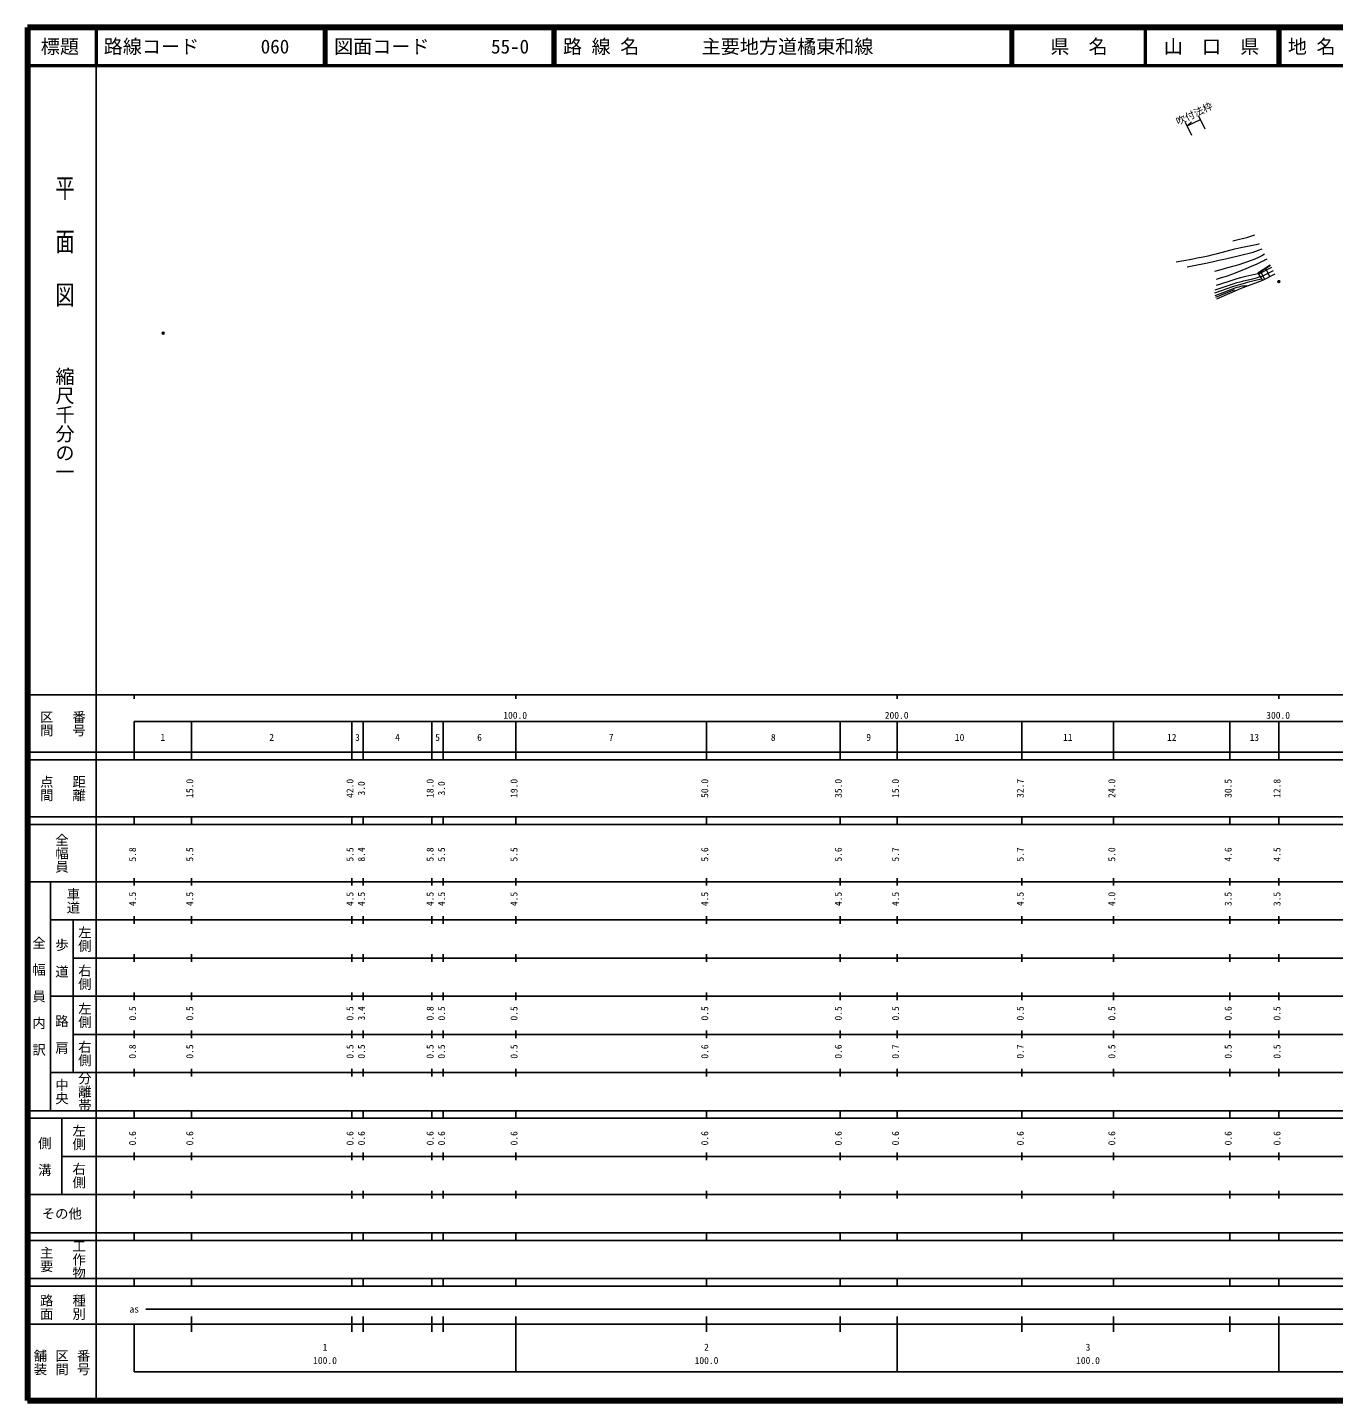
# Model space of a CAD drawing. Units: millimetres on the paper, with parts at other scales. Extents: x 40 to 680, y 20 to 380.
# Drawn here: x 40 to 382.4, y 20 to 380 of the extents above; entities that cross this region are included whole.
import ezdxf
from ezdxf.enums import TextEntityAlignment as Align

# ---------------------------------------------------------------- set-up
doc = ezdxf.new("R2010")
doc.units = ezdxf.units.MM
doc.header["$PDMODE"] = 32
doc.header["$PDSIZE"] = 0.5
for name, color, linetype, lineweight in [('M-BGD', 7, 'Continuous', 13), ('M-STR-HTXT', 7, 'Continuous', 13), ('M-TTL', 2, 'Continuous', 140), ('M-TTL-BAND', 7, 'Continuous', 25), ('M-TTL-LINE', 7, 'Continuous', 50)]:
    doc.layers.add(name, color=color, linetype=linetype, lineweight=lineweight)
doc.layers.add('M-OTRS', color=6, linetype='Continuous')
doc.layers.add('M-TTL-TXT', color=7, linetype='Continuous')
doc.styles.add('@ＭＳ ゴシック', font='')
doc.styles.add('ＭＳ ゴシック', font='')
doc.styles.get('@ＭＳ ゴシック').set_extended_font_data('@MS Gothic')
doc.styles.get('ＭＳ ゴシック').set_extended_font_data('MS Gothic')

msp = doc.modelspace()

# ---------------------------------------------------------------- linework, layer by layer
at = {"layer": 'M-BGD'}
for p, q in [((362.497, 315.689), (365.717, 317.771)), ((365.814, 317.578), (362.609, 315.505)), ((366.07, 317.067), (362.706, 315.345)), ((362.497, 315.689), (363.75, 313.624)), ((366.519, 316.173), (363.226, 314.488)), ((363.296, 315.949), (364.296, 313.912)), ((366.967, 315.279), (363.746, 313.631)), ((364.564, 316.77), (365.632, 314.596))]:
    msp.add_line(p, q, dxfattribs=at)
for points in [[(355.958, 324.025), (357.387, 324.372), (358.811, 324.738), (359.6, 324.958), (360.421, 325.204), (361.247, 325.473), (361.765, 325.654)], [(341.091, 318.566), (345.095, 319.266), (346.627, 319.557), (348.166, 319.87), (349.494, 320.16), (350.816, 320.469), (351.978, 320.76), (354.214, 321.358), (356.458, 321.938), (358.036, 322.285), (359.821, 322.616), (361.597, 322.967), (362.189, 323.109), (362.774, 323.271), (362.936, 323.32)], [(343.988, 317.27), (346.212, 317.674), (348.441, 318.099), (350.574, 318.544), (352.327, 318.947), (354.077, 319.369), (357.356, 320.153), (358.787, 320.477), (360.213, 320.82), (361.29, 321.118), (361.991, 321.348), (362.686, 321.596), (363.62, 321.953)], [(364.309, 320.58), (363.587, 320.159), (363.059, 319.876), (362.521, 319.611), (361.912, 319.334), (361.293, 319.075), (360.545, 318.786), (359.789, 318.516), (358.733, 318.164), (357.499, 317.779), (356.252, 317.41), (354.558, 316.936), (352.851, 316.479), (351.161, 316.037)], [(351.663, 314.015), (352.983, 314.415), (354.307, 314.836), (354.808, 315.006), (355.747, 315.343), (356.689, 315.702), (359.453, 316.83), (360.903, 317.436), (362.352, 318.064), (363.216, 318.458), (364.08, 318.875), (364.392, 319.032), (364.942, 319.317)], [(363.385, 314.047), (361.533, 313.587), (359.687, 313.107), (359.205, 312.975), (357.974, 312.626), (356.749, 312.256), (355.862, 311.977), (354.374, 311.484), (352.891, 310.972), (351.13, 310.349)], [(351.365, 311.211), (355.013, 312.474), (356.02, 312.805), (357.042, 313.12), (357.763, 313.322), (358.499, 313.508), (358.781, 313.573), (359.995, 313.824), (361.213, 314.096), (361.242, 314.103), (361.856, 314.277), (362.475, 314.472), (363.1, 314.681)], [(362.559, 315.386), (360.983, 315.052), (359.412, 314.699), (358.006, 314.348), (356.976, 314.062), (355.951, 313.757), (354.645, 313.347), (351.616, 312.355)], [(363.75, 313.624), (357.923, 311.485), (351.663, 308.766)], [(359.657, 312.267), (359.05, 312.211), (358.437, 312.135), (358.408, 312.13), (357.968, 312.05), (357.522, 311.948), (357.013, 311.808), (356.499, 311.646), (355.791, 311.395), (355.087, 311.124), (354.079, 310.724), (351.271, 309.66)], [(356.385, 310.851), (356.281, 311.195), (351.396, 309.221)]]:
    msp.add_lwpolyline(points, dxfattribs=at)
at = {"layer": 'M-OTRS'}
for p in [(368.044, 313.358), (75.587, 299.86)]:
    msp.add_point(p, dxfattribs=at)
at = {"layer": 'M-STR-HTXT'}
for p, q in [((348.718, 353.318), (347.062, 356.775)), ((345.206, 351.636), (343.551, 355.094)), ((343.982, 354.192), (347.494, 355.873)), ((343.982, 354.192), (345.149, 355.229))]:
    msp.add_line(p, q, dxfattribs=at)
at = {"layer": 'M-TTL'}
for p, q in [((40, 380), (40, 20)), ((680, 380), (40, 380)), ((40, 20), (680, 20))]:
    msp.add_line(p, q, dxfattribs=at)
at = {"layer": 'M-TTL-BAND'}
for p, q in [((58, 370), (58, 20)), ((40, 205), (579, 205)), ((68, 205), (68, 204)), ((168, 205), (168, 204)), ((268, 205), (268, 204)), ((368, 205), (368, 204)), ((68, 198), (579, 198)), ((68, 198), (68, 188)), ((83, 188), (83, 198)), ((125, 188), (125, 198)), ((128, 188), (128, 198)), ((146, 188), (146, 198)), ((149, 188), (149, 198)), ((168, 188), (168, 198)), ((218, 188), (218, 198)), ((253, 188), (253, 198)), ((268, 188), (268, 198)), ((300.7, 188), (300.7, 198)), ((324.7, 188), (324.7, 198)), ((355.2, 188), (355.2, 198)), ((368, 188), (368, 198)), ((40, 190), (579, 190)), ((40, 188), (579, 188)), ((40, 173), (579, 173)), ((68, 171), (68, 173)), ((83, 171), (83, 173)), ((125, 171), (125, 173)), ((128, 171), (128, 173)), ((146, 171), (146, 173)), ((149, 171), (149, 173)), ((168, 171), (168, 173)), ((218, 171), (218, 173)), ((253, 171), (253, 173)), ((268, 171), (268, 173)), ((300.7, 171), (300.7, 173)), ((324.7, 171), (324.7, 173)), ((355.2, 171), (355.2, 173)), ((368, 171), (368, 173)), ((40, 171), (579, 171)), ((40, 156), (579, 156)), ((46, 96), (46, 156)), ((68, 155), (68, 157)), ((83, 155), (83, 157)), ((125, 155), (125, 157)), ((128, 155), (128, 157)), ((146, 155), (146, 157)), ((149, 155), (149, 157)), ((168, 155), (168, 157)), ((218, 155), (218, 157)), ((253, 155), (253, 157)), ((268, 155), (268, 157)), ((300.7, 155), (300.7, 157)), ((324.7, 155), (324.7, 157)), ((355.2, 155), (355.2, 157)), ((368, 155), (368, 157)), ((46, 146), (579, 146)), ((52, 146), (52, 106)), ((68, 145), (68, 147)), ((83, 145), (83, 147)), ((125, 145), (125, 147)), ((128, 145), (128, 147)), ((146, 145), (146, 147)), ((149, 145), (149, 147)), ((168, 145), (168, 147)), ((218, 145), (218, 147)), ((253, 145), (253, 147)), ((268, 145), (268, 147)), ((300.7, 145), (300.7, 147)), ((324.7, 145), (324.7, 147)), ((355.2, 145), (355.2, 147)), ((368, 145), (368, 147)), ((68, 135), (68, 137)), ((83, 135), (83, 137)), ((125, 135), (125, 137)), ((128, 135), (128, 137)), ((146, 135), (146, 137)), ((149, 135), (149, 137)), ((168, 135), (168, 137)), ((218, 135), (218, 137)), ((253, 135), (253, 137)), ((268, 135), (268, 137)), ((300.7, 135), (300.7, 137)), ((324.7, 135), (324.7, 137)), ((355.2, 135), (355.2, 137)), ((368, 135), (368, 137)), ((52, 136), (579, 136)), ((46, 126), (579, 126)), ((68, 125), (68, 127)), ((83, 125), (83, 127)), ((125, 125), (125, 127)), ((128, 125), (128, 127)), ((146, 125), (146, 127)), ((149, 125), (149, 127)), ((168, 125), (168, 127)), ((218, 125), (218, 127)), ((253, 125), (253, 127)), ((268, 125), (268, 127)), ((300.7, 125), (300.7, 127)), ((324.7, 125), (324.7, 127)), ((355.2, 125), (355.2, 127)), ((368, 125), (368, 127)), ((52, 116), (579, 116)), ((68, 115), (68, 117)), ((83, 115), (83, 117)), ((125, 115), (125, 117)), ((128, 115), (128, 117)), ((146, 115), (146, 117)), ((149, 115), (149, 117)), ((168, 115), (168, 117)), ((218, 115), (218, 117)), ((253, 115), (253, 117)), ((268, 115), (268, 117)), ((300.7, 115), (300.7, 117)), ((324.7, 115), (324.7, 117)), ((355.2, 115), (355.2, 117)), ((368, 115), (368, 117)), ((46, 106), (579, 106)), ((68, 105), (68, 107)), ((83, 105), (83, 107)), ((125, 105), (125, 107)), ((128, 105), (128, 107)), ((146, 105), (146, 107)), ((149, 105), (149, 107)), ((168, 105), (168, 107)), ((218, 105), (218, 107)), ((253, 105), (253, 107)), ((268, 105), (268, 107)), ((300.7, 105), (300.7, 107)), ((324.7, 105), (324.7, 107)), ((355.2, 105), (355.2, 107)), ((368, 105), (368, 107)), ((40, 96), (579, 96)), ((40, 94), (579, 94)), ((49, 94), (49, 74)), ((68, 94), (68, 96)), ((83, 94), (83, 96)), ((125, 94), (125, 96)), ((128, 94), (128, 96)), ((146, 94), (146, 96)), ((149, 94), (149, 96)), ((168, 94), (168, 96)), ((218, 94), (218, 96)), ((253, 94), (253, 96)), ((268, 94), (268, 96)), ((300.7, 94), (300.7, 96)), ((324.7, 94), (324.7, 96)), ((355.2, 94), (355.2, 96)), ((368, 94), (368, 96)), ((49, 84), (579, 84)), ((68, 83), (68, 85)), ((83, 83), (83, 85)), ((125, 83), (125, 85)), ((128, 83), (128, 85)), ((146, 83), (146, 85)), ((149, 83), (149, 85)), ((168, 83), (168, 85)), ((218, 83), (218, 85)), ((253, 83), (253, 85)), ((268, 83), (268, 85)), ((300.7, 83), (300.7, 85)), ((324.7, 83), (324.7, 85)), ((355.2, 83), (355.2, 85)), ((368, 83), (368, 85)), ((40, 74), (579, 74)), ((68, 73), (68, 75)), ((83, 73), (83, 75)), ((125, 73), (125, 75)), ((128, 73), (128, 75)), ((146, 73), (146, 75)), ((149, 73), (149, 75)), ((168, 73), (168, 75)), ((218, 73), (218, 75)), ((253, 73), (253, 75)), ((268, 73), (268, 75)), ((300.7, 73), (300.7, 75)), ((324.7, 73), (324.7, 75)), ((355.2, 73), (355.2, 75)), ((368, 73), (368, 75)), ((40, 64), (579, 64)), ((40, 62), (579, 62)), ((68, 62), (68, 64)), ((83, 62), (83, 64)), ((125, 62), (125, 64)), ((128, 62), (128, 64)), ((146, 62), (146, 64)), ((149, 62), (149, 64)), ((168, 62), (168, 64)), ((218, 62), (218, 64)), ((253, 62), (253, 64)), ((268, 62), (268, 64)), ((300.7, 62), (300.7, 64)), ((324.7, 62), (324.7, 64)), ((355.2, 62), (355.2, 64)), ((368, 62), (368, 64)), ((40, 52), (579, 52)), ((68, 50), (68, 52)), ((83, 50), (83, 52)), ((125, 50), (125, 52)), ((128, 50), (128, 52)), ((146, 50), (146, 52)), ((149, 50), (149, 52)), ((168, 50), (168, 52)), ((218, 50), (218, 52)), ((253, 50), (253, 52)), ((268, 50), (268, 52)), ((300.7, 50), (300.7, 52)), ((324.7, 50), (324.7, 52)), ((355.2, 50), (355.2, 52)), ((368, 50), (368, 52)), ((40, 50), (579, 50)), ((71, 44), (565, 44)), ((40, 40), (579, 40)), ((68, 40), (68, 27.5)), ((83, 38), (83, 42)), ((125, 38), (125, 42)), ((128, 38), (128, 42)), ((146, 38), (146, 42)), ((149, 38), (149, 42)), ((168, 27.5), (168, 42)), ((218, 38), (218, 42)), ((253, 38), (253, 42)), ((268, 27.5), (268, 42)), ((300.7, 38), (300.7, 42)), ((324.7, 38), (324.7, 42)), ((355.2, 38), (355.2, 42)), ((368, 27.5), (368, 42)), ((68, 27.5), (579, 27.5))]:
    msp.add_line(p, q, dxfattribs=at)
at = {"layer": 'M-TTL-LINE'}
for p, q in [((58, 380), (58, 370)), ((117.75, 380), (117.75, 370)), ((118.25, 380), (118.25, 370)), ((177.75, 380), (177.75, 370)), ((178.25, 380), (178.25, 370)), ((297.75, 380), (297.75, 370)), ((298.25, 380), (298.25, 370)), ((333, 380), (333, 370)), ((367.75, 380), (367.75, 370)), ((368.25, 380), (368.25, 370)), ((40, 370), (680, 370))]:
    msp.add_line(p, q, dxfattribs=at)

# ---------------------------------------------------------------- texts
at = {"layer": 'M-STR-HTXT', "style": 'ＭＳ ゴシック'}
msp.add_text('吹付法枠', height=1.833, rotation=25.58, dxfattribs=at).set_placement((341.872, 353.845), align=Align.BOTTOM_LEFT)
at = {"layer": 'M-TTL-BAND', "style": '@ＭＳ ゴシック', "width": 1.4}
msp.add_text('平  面  図', height=3.666, rotation=270, dxfattribs=at).set_placement((49.777, 306.475), align=Align.MIDDLE_RIGHT)
at = {"layer": 'M-TTL-BAND', "style": '@ＭＳ ゴシック'}
msp.add_text('縮尺千分の一', height=3.666, rotation=270, dxfattribs=at).set_placement((49.777, 261.03), align=Align.MIDDLE_RIGHT)
for s, p in [('区間', (45, 197.5)), ('番号', (53.5, 197.5)), ('点間', (45, 180.5)), ('距離', (53.5, 180.5)), ('全幅員', (49, 163.5)), ('車道', (52, 151)), ('左側', (55, 141)), ('全\u3000幅\u3000員\u3000内\u3000訳', (43, 126)), ('歩\u3000道', (49, 136)), ('右側', (55, 131)), ('左側', (55, 121)), ('路\u3000肩', (49, 116)), ('右側', (55, 111)), ('分離帯', (55, 101)), ('中央', (49, 101)), ('左側', (53.5, 89)), ('側\u3000溝', (44.5, 84)), ('右側', (53.5, 79)), ('工作物', (53.5, 57)), ('主要', (45, 57)), ('路面', (45, 44.5)), ('種別', (53.5, 44.5)), ('舗装', (43.333, 30)), ('区間', (49, 30)), ('番号', (54.667, 30))]:
    msp.add_text(s, height=2.566, rotation=270, dxfattribs=at).set_placement(p, align=Align.MIDDLE_CENTER)
at = {"layer": 'M-TTL-BAND', "style": 'ＭＳ ゴシック'}
for s, p in [('100.0', (167.844, 198.195)), ('200.0', (267.844, 198.195)), ('300.0', (367.844, 198.195)), ('1', (75.5, 192.405)), ('2', (104, 192.405)), ('3', (126.5, 192.405)), ('4', (137, 192.405)), ('5', (147.5, 192.405)), ('6', (158.5, 192.405)), ('7', (193, 192.405)), ('8', (235.5, 192.405)), ('9', (260.5, 192.405)), ('10', (284.35, 192.405)), ('11', (312.7, 192.405)), ('12', (339.95, 192.405)), ('13', (361.6, 192.405)), ('as', (68, 42.5)), ('1', (118, 32.523)), ('2', (218, 32.523)), ('3', (318, 32.523)), ('100.0', (118, 29.033)), ('100.0', (218, 29.033)), ('100.0', (318, 29.033))]:
    msp.add_text(s, height=1.833, dxfattribs=at).set_placement(p, align=Align.BOTTOM_CENTER)
for s, p in [('15.0', (84, 180.5)), ('42.0', (126, 180.5)), ('3.0', (129, 180.5)), ('18.0', (147, 180.5)), ('3.0', (150, 180.5)), ('19.0', (169, 180.5)), ('50.0', (219, 180.5)), ('35.0', (254, 180.5)), ('15.0', (269, 180.5)), ('32.7', (301.7, 180.5)), ('24.0', (325.7, 180.5)), ('30.5', (356.2, 180.5)), ('12.8', (369, 180.5)), ('5.8', (69, 163.174)), ('5.5', (84, 163.174)), ('5.5', (126, 163.174)), ('8.4', (129, 163.174)), ('5.8', (147, 163.174)), ('5.5', (150, 163.174)), ('5.5', (169, 163.174)), ('5.6', (219, 163.174)), ('5.6', (254, 163.174)), ('5.7', (269, 163.174)), ('5.7', (301.7, 163.174)), ('5.0', (325.7, 163.174)), ('4.6', (356.2, 163.174)), ('4.5', (369, 163.174)), ('4.5', (69, 151.5)), ('4.5', (84, 151.5)), ('4.5', (126, 151.5)), ('4.5', (129, 151.5)), ('4.5', (147, 151.5)), ('4.5', (150, 151.5)), ('4.5', (169, 151.5)), ('4.5', (219, 151.5)), ('4.5', (254, 151.5)), ('4.5', (269, 151.5)), ('4.5', (301.7, 151.5)), ('4.0', (325.7, 151.5)), ('3.5', (356.2, 151.5)), ('3.5', (369, 151.5)), ('0.5', (69, 121.5)), ('0.5', (84, 121.5)), ('0.5', (126, 121.5)), ('3.4', (129, 121.5)), ('0.8', (147, 121.5)), ('0.5', (150, 121.5)), ('0.5', (169, 121.5)), ('0.5', (219, 121.5)), ('0.5', (254, 121.5)), ('0.5', (269, 121.5)), ('0.5', (301.7, 121.5)), ('0.5', (325.7, 121.5)), ('0.6', (356.2, 121.5)), ('0.5', (369, 121.5)), ('0.8', (69, 111.5)), ('0.5', (84, 111.5)), ('0.5', (126, 111.5)), ('0.5', (129, 111.5)), ('0.5', (147, 111.5)), ('0.5', (150, 111.5)), ('0.5', (169, 111.5)), ('0.6', (219, 111.5)), ('0.6', (254, 111.5)), ('0.7', (269, 111.5)), ('0.7', (301.7, 111.5)), ('0.5', (325.7, 111.5)), ('0.5', (356.2, 111.5)), ('0.5', (369, 111.5)), ('0.6', (69, 88.764)), ('0.6', (84, 88.764)), ('0.6', (126, 88.764)), ('0.6', (129, 88.764)), ('0.6', (147, 88.764)), ('0.6', (150, 88.764)), ('0.6', (169, 88.764)), ('0.6', (219, 88.764)), ('0.6', (254, 88.764)), ('0.6', (269, 88.764)), ('0.6', (301.7, 88.764)), ('0.6', (325.7, 88.764)), ('0.6', (356.2, 88.764)), ('0.6', (369, 88.764))]:
    msp.add_text(s, height=1.833, rotation=90, dxfattribs=at).set_placement(p, align=Align.BOTTOM_CENTER)
msp.add_text('その他', height=2.566, dxfattribs=at).set_placement((49, 69), align=Align.MIDDLE_CENTER)
at = {"layer": 'M-TTL-TXT', "style": 'ＭＳ ゴシック'}
for s, p in [('標題', (48.5, 375)), ('県\u3000名', (315.625, 375)), ('山\u3000口\u3000県', (350.375, 375))]:
    msp.add_text(s, height=3.666, dxfattribs=at).set_placement(p, align=Align.MIDDLE_CENTER)
for s, p in [('路線コード', (60, 375)), ('060', (101.142, 375)), ('図面コード', (120.38, 375)), ('55-0', (161.521, 375)), ('路 線 名', (180.38, 375)), ('主要地方道橘東和線', (216.734, 375)), ('地 名', (370.38, 375))]:
    msp.add_text(s, height=3.666, dxfattribs=at).set_placement(p, align=Align.MIDDLE_LEFT)

doc.saveas('drawing.dxf')
